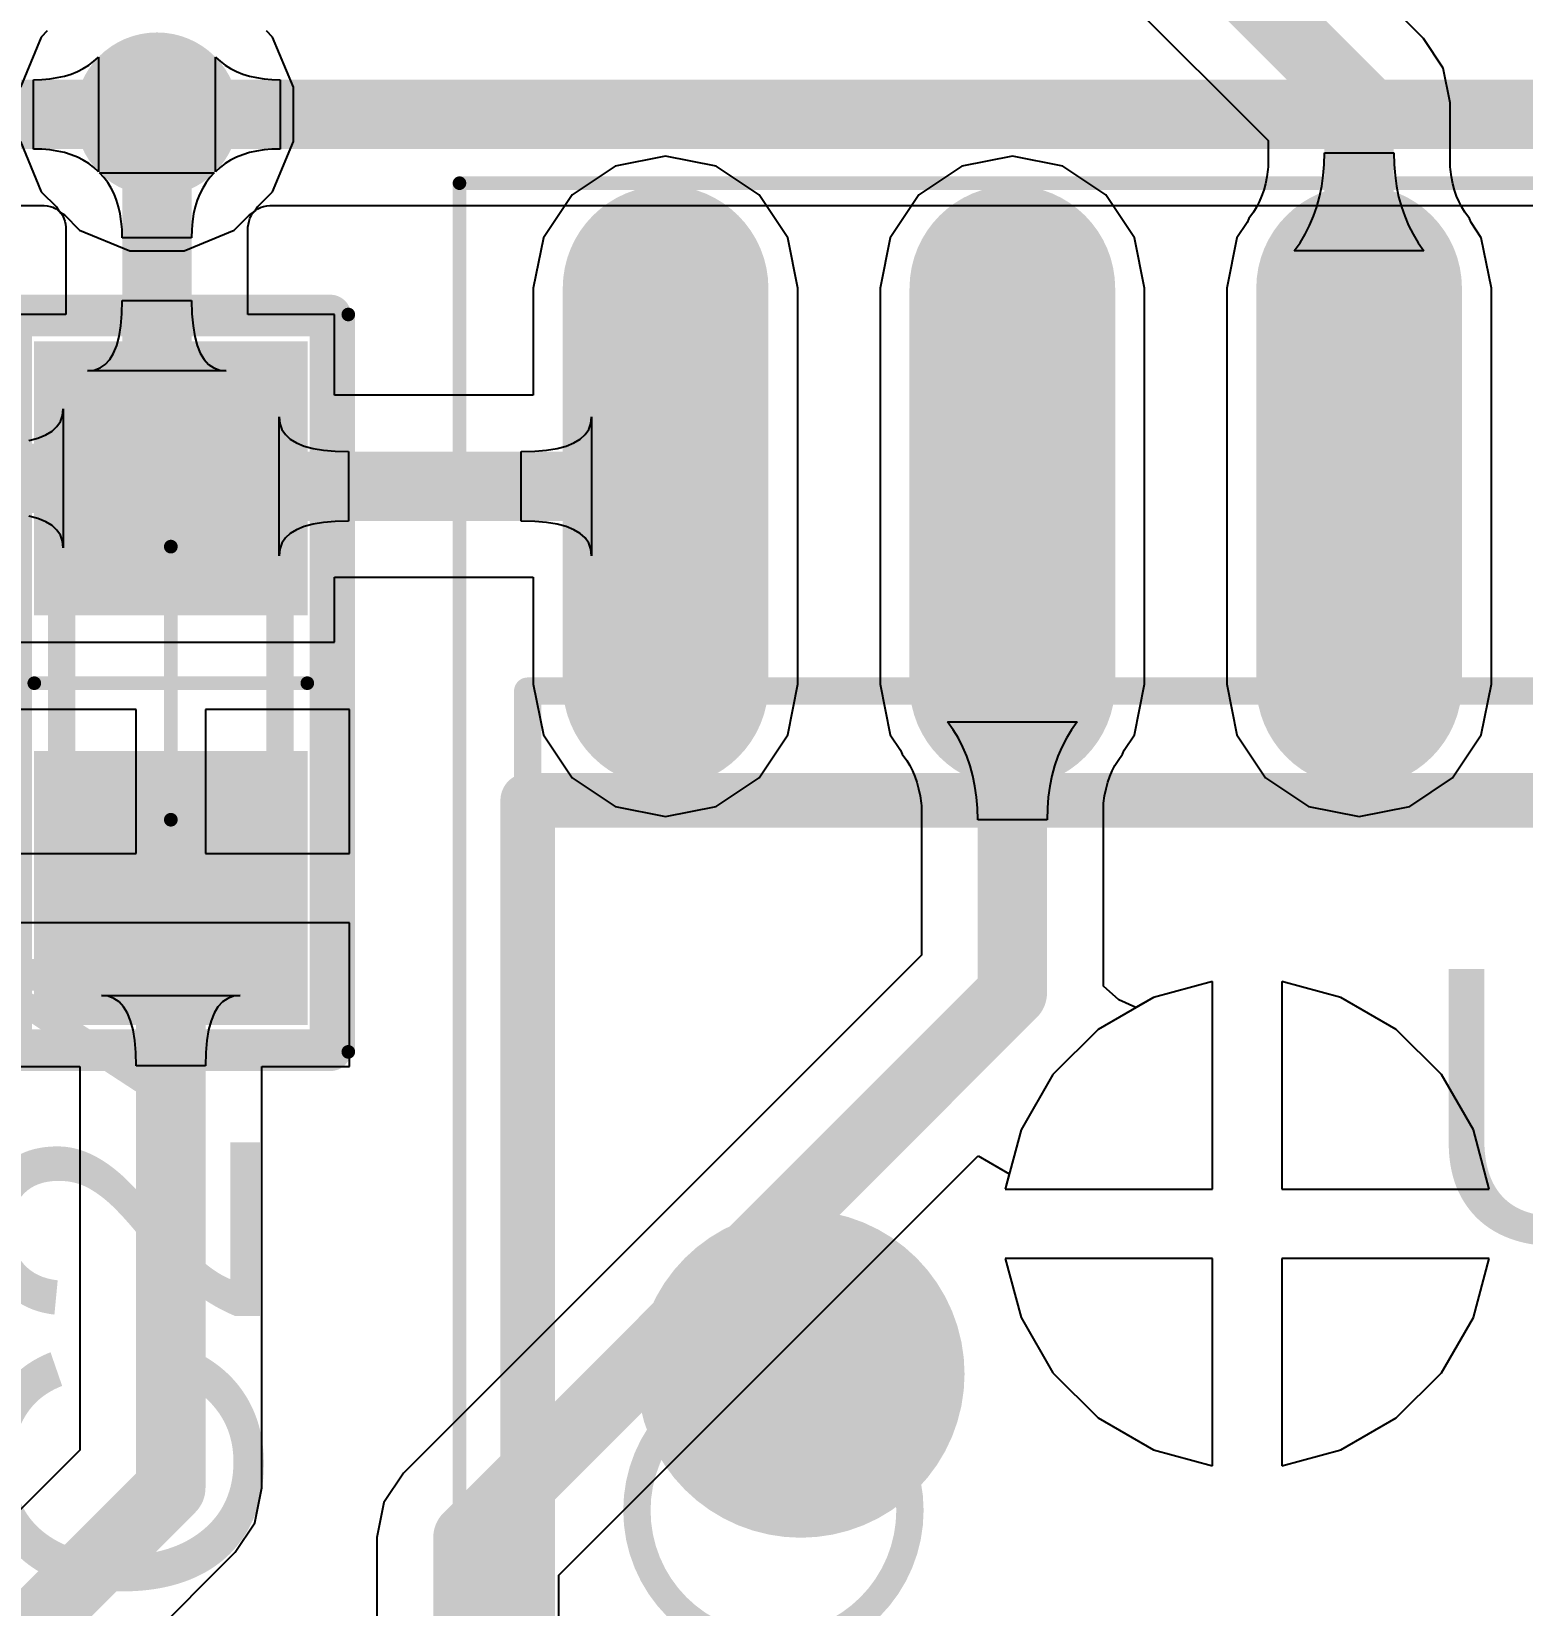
# Model space of a CAD drawing. Header units: inches. Extents: x 1.37 to 4.6, y 1.74 to 5.29.
# Drawn here: x 2.9546 to 3.1696, y 2.4253 to 2.6522 of the extents above; entities that cross this region are included whole.
import ezdxf

# ---------------------------------------------------------------- set-up
doc = ezdxf.new("R2010")
doc.units = ezdxf.units.IN
doc.header["$MEASUREMENT"] = 0
for name, color, linetype in [('BottomLayer', 5, 'Continuous'), ('Mechanical13', 56, 'Continuous'), ('Mechanical15', 56, 'Continuous'), ('TopLayer', 1, 'Continuous'), ('TopOverlay', 2, 'Continuous'), ('TopPaste', 8, 'Continuous'), ('TopSolder', 216, 'Continuous'), ('ViaHoleLayer', 16, 'Continuous')]:
    doc.layers.add(name, color=color, linetype=linetype)
doc.styles.add('Arial', font='', dxfattribs={"height": 0.2})
doc.styles.get('Arial').set_extended_font_data('Arial')

# ---------------------------------------------------------------- blocks, each defined once
blk = doc.blocks.new('SOP_16_21')
at = {"layer": 'TopLayer'}
h = blk.add_hatch(color=1, dxfattribs=at)
edge = h.paths.add_edge_path()
edge.add_arc((0.13484, 0.175), 0.01083, 270, 450)
edge.add_line((0.13484, 0.18583), (0.07776, 0.18583))
edge.add_arc((0.07776, 0.175), 0.01083, 90, 270)
edge.add_line((0.07776, 0.16417), (0.13484, 0.16417))
h = blk.add_hatch(color=1, dxfattribs=at)
edge = h.paths.add_edge_path()
edge.add_arc((0.13484, 0.125), 0.01083, 270, 450)
edge.add_line((0.13484, 0.13583), (0.07776, 0.13583))
edge.add_arc((0.07776, 0.125), 0.01083, 90, 270)
edge.add_line((0.07776, 0.11417), (0.13484, 0.11417))
h = blk.add_hatch(color=1, dxfattribs=at)
edge = h.paths.add_edge_path()
edge.add_arc((0.13484, 0.075), 0.01083, 270, 450)
edge.add_line((0.13484, 0.08583), (0.07776, 0.08583))
edge.add_arc((0.07776, 0.075), 0.01083, 90, 270)
edge.add_line((0.07776, 0.06417), (0.13484, 0.06417))
at = {"layer": 'TopPaste'}
h = blk.add_hatch(color=8, dxfattribs=at)
edge = h.paths.add_edge_path()
edge.add_arc((0.13484, 0.175), 0.01083, 270, 450)
edge.add_line((0.13484, 0.18583), (0.07776, 0.18583))
edge.add_arc((0.07776, 0.175), 0.01083, 90, 270)
edge.add_line((0.07776, 0.16417), (0.13484, 0.16417))
h = blk.add_hatch(color=8, dxfattribs=at)
edge = h.paths.add_edge_path()
edge.add_arc((0.13484, 0.125), 0.01083, 270, 450)
edge.add_line((0.13484, 0.13583), (0.07776, 0.13583))
edge.add_arc((0.07776, 0.125), 0.01083, 90, 270)
edge.add_line((0.07776, 0.11417), (0.13484, 0.11417))
h = blk.add_hatch(color=8, dxfattribs=at)
edge = h.paths.add_edge_path()
edge.add_arc((0.13484, 0.075), 0.01083, 270, 450)
edge.add_line((0.13484, 0.08583), (0.07776, 0.08583))
edge.add_arc((0.07776, 0.075), 0.01083, 90, 270)
edge.add_line((0.07776, 0.06417), (0.13484, 0.06417))
at = {"layer": 'TopSolder'}
h = blk.add_hatch(color=216, dxfattribs=at)
edge = h.paths.add_edge_path()
edge.add_arc((0.13484, 0.175), 0.01483, 270, 450)
edge.add_line((0.13484, 0.18983), (0.07776, 0.18983))
edge.add_arc((0.07776, 0.175), 0.01483, 90, 270)
edge.add_line((0.07776, 0.16017), (0.13484, 0.16017))
h = blk.add_hatch(color=216, dxfattribs=at)
edge = h.paths.add_edge_path()
edge.add_arc((0.13484, 0.125), 0.01483, 270, 450)
edge.add_line((0.13484, 0.13983), (0.07776, 0.13983))
edge.add_arc((0.07776, 0.125), 0.01483, 90, 270)
edge.add_line((0.07776, 0.11017), (0.13484, 0.11017))
h = blk.add_hatch(color=216, dxfattribs=at)
edge = h.paths.add_edge_path()
edge.add_arc((0.13484, 0.075), 0.01483, 270, 450)
edge.add_line((0.13484, 0.08983), (0.07776, 0.08983))
edge.add_arc((0.07776, 0.075), 0.01483, 90, 270)
edge.add_line((0.07776, 0.06017), (0.13484, 0.06017))
at = {"layer": 'Mechanical13', "const_width": 0.00394}
for points in [[(-0.07677, 0.19488), (0.07677, 0.19488)], [(0.07677, 0.19488), (0.07677, -0.19488)]]:
    blk.add_lwpolyline(points, dxfattribs=at)
at = {"layer": 'Mechanical13'}
for points, const_width in [([(0.07579, 0.19488, 1), (0.07776, 0.19488, 1)], 0.00197), ([(0.07579, 0.19488, 1), (0.07776, 0.19488, 1)], 0.00197), ([(-0.02165, 0.15945, 1), (-0.06102, 0.15945, 1)], 0.00394), ([(-0.02264, 0.15945, 1), (-0.02067, 0.15945, 1)], 0.00197)]:
    blk.add_lwpolyline(points, format="xyb", close=True, dxfattribs=dict(at, const_width=const_width))
at = {"layer": 'Mechanical15', "const_width": 0.00197}
for points in [[(-0.15, 0.20472), (0.15, 0.20472)], [(0.15, 0.20472), (0.15, -0.20472)]]:
    blk.add_lwpolyline(points, dxfattribs=at)
at = {"layer": 'Mechanical15', "const_width": 0.000984}
blk.add_lwpolyline([(0.14951, 0.20472, 1), (0.15049, 0.20472, 1)], format="xyb", close=True, dxfattribs=at)
blk.add_lwpolyline([(0.14951, 0.20472, 1), (0.15049, 0.20472, 1)], format="xyb", close=True, dxfattribs=at)
at = {"layer": 'TopOverlay', "const_width": 0.00787}
for points in [[(-0.06102, 0.19488), (0.06102, 0.19488)], [(0.06102, 0.19488), (0.06102, -0.19488)]]:
    blk.add_lwpolyline(points, dxfattribs=at)
at = {"layer": 'TopOverlay'}
for points, const_width in [([(0.05906, 0.19488, 1), (0.06299, 0.19488, 1)], 0.00394), ([(0.05906, 0.19488, 1), (0.06299, 0.19488, 1)], 0.00394), ([(-0.00984, 0.15551, 1), (-0.03346, 0.15551, 1)], 0.02362), ([(-0.03937, 0.15551, 1), (-0.02756, 0.15551, 1)], 0.01181), ([(-0.01575, 0.15551, 1), (-0.00394, 0.15551, 1)], 0.01181)]:
    blk.add_lwpolyline(points, format="xyb", close=True, dxfattribs=dict(at, const_width=const_width))
blk = doc.blocks.new('CAP_0603_164')
at = {"layer": 'TopLayer'}
for points in [[(-0.04728, 0.01875), (-0.01578, 0.01875), (-0.01578, -0.01275), (-0.04728, -0.01275)], [(0.01178, 0.01875), (0.04328, 0.01875), (0.04328, -0.01275), (0.01178, -0.01275)]]:
    blk.add_hatch(color=1, dxfattribs=at).paths.add_polyline_path(points)
at = {"layer": 'TopPaste'}
for points in [[(-0.04728, 0.01875), (-0.01578, 0.01875), (-0.01578, -0.01275), (-0.04728, -0.01275)], [(0.01178, 0.01875), (0.04328, 0.01875), (0.04328, -0.01275), (0.01178, -0.01275)]]:
    blk.add_hatch(color=8, dxfattribs=at).paths.add_polyline_path(points)
at = {"layer": 'TopSolder'}
for points in [[(-0.05128, 0.02275), (-0.01178, 0.02275), (-0.01178, -0.01675), (-0.05128, -0.01675)], [(0.00778, 0.02275), (0.04728, 0.02275), (0.04728, -0.01675), (0.00778, -0.01675)]]:
    blk.add_hatch(color=216, dxfattribs=at).paths.add_polyline_path(points)
at = {"layer": 'Mechanical13', "const_width": 0.00394}
for points in [[(-0.0335, 0.01875), (0.0295, 0.01875)], [(-0.0335, 0.01875), (-0.0335, -0.01275)], [(0.0295, 0.01875), (0.0295, -0.01275)], [(-0.0335, -0.01275), (0.0295, -0.01275)]]:
    blk.add_lwpolyline(points, dxfattribs=at)
at = {"layer": 'Mechanical13', "const_width": 0.00197}
for points in [[(-0.03448, 0.01875, 1), (-0.03251, 0.01875, 1)], [(-0.03448, 0.01875, 1), (-0.03251, 0.01875, 1)], [(0.02851, 0.01875, 1), (0.03048, 0.01875, 1)], [(0.02851, 0.01875, 1), (0.03048, 0.01875, 1)], [(-0.03448, -0.01275, 1), (-0.03251, -0.01275, 1)], [(-0.03448, -0.01275, 1), (-0.03251, -0.01275, 1)], [(0.02851, -0.01275, 1), (0.03048, -0.01275, 1)], [(0.02851, -0.01275, 1), (0.03048, -0.01275, 1)]]:
    blk.add_lwpolyline(points, format="xyb", close=True, dxfattribs=at)
at = {"layer": 'Mechanical15', "const_width": 0.00197}
for points in [[(-0.05515, 0.02859), (0.05115, 0.02859)], [(-0.05515, 0.02859), (-0.05515, -0.02259)], [(0.05115, 0.02859), (0.05115, -0.02259)], [(-0.002, 0.02269), (-0.002, -0.01668)], [(-0.02168, 0.003), (0.01768, 0.003)], [(-0.05515, -0.02259), (0.05115, -0.02259)]]:
    blk.add_lwpolyline(points, dxfattribs=at)
at = {"layer": 'Mechanical15', "const_width": 0.000984}
for points in [[(-0.05564, 0.02859, 1), (-0.05466, 0.02859, 1)], [(-0.05564, 0.02859, 1), (-0.05466, 0.02859, 1)], [(0.05066, 0.02859, 1), (0.05164, 0.02859, 1)], [(0.05066, 0.02859, 1), (0.05164, 0.02859, 1)], [(-0.00249, 0.02269, 1), (-0.00151, 0.02269, 1)], [(-0.02218, 0.003, 1), (-0.02119, 0.003, 1)], [(0.01719, 0.003, 1), (0.01818, 0.003, 1)], [(-0.00249, -0.01668, 1), (-0.00151, -0.01668, 1)], [(-0.05564, -0.02259, 1), (-0.05466, -0.02259, 1)], [(-0.05564, -0.02259, 1), (-0.05466, -0.02259, 1)], [(0.05066, -0.02259, 1), (0.05164, -0.02259, 1)], [(0.05066, -0.02259, 1), (0.05164, -0.02259, 1)]]:
    blk.add_lwpolyline(points, format="xyb", close=True, dxfattribs=at)
at = {"layer": 'TopOverlay', "const_width": 0.006}
for points in [[(-0.05492, 0.026), (-0.048, 0.026)], [(-0.05492, 0.026), (-0.05492, -0.02)], [(-0.048, 0.026), (0.051, 0.026)], [(0.051, 0.026), (0.051, -0.02)], [(-0.05492, -0.02), (0.051, -0.02)]]:
    blk.add_lwpolyline(points, dxfattribs=at)
at = {"layer": 'TopOverlay', "const_width": 0.003}
for points in [[(-0.05642, 0.026, 1), (-0.05342, 0.026, 1)], [(-0.05642, 0.026, 1), (-0.05342, 0.026, 1)], [(-0.0495, 0.026, 1), (-0.0465, 0.026, 1)], [(-0.0495, 0.026, 1), (-0.0465, 0.026, 1)], [(0.0495, 0.026, 1), (0.0525, 0.026, 1)], [(0.0495, 0.026, 1), (0.0525, 0.026, 1)], [(-0.05642, -0.02, 1), (-0.05342, -0.02, 1)], [(-0.05642, -0.02, 1), (-0.05342, -0.02, 1)], [(0.0495, -0.02, 1), (0.0525, -0.02, 1)], [(0.0495, -0.02, 1), (0.0525, -0.02, 1)]]:
    blk.add_lwpolyline(points, format="xyb", close=True, dxfattribs=at)

msp = doc.modelspace()

# ---------------------------------------------------------------- hatches: boundary and pattern name
at = {"layer": 'BottomLayer'}
h = msp.add_hatch(color=5, dxfattribs=at)
edge = h.paths.add_edge_path()
edge.add_arc((2.97272, 2.64023), 0.01181, 0, 360)
at = {"layer": 'TopLayer'}
h = msp.add_hatch(color=1, dxfattribs=at)
edge = h.paths.add_edge_path()
edge.add_arc((2.97272, 2.64023), 0.01181, 0, 360)
at = {"layer": 'ViaHoleLayer'}
h = msp.add_hatch(color=16, dxfattribs=at)
edge = h.paths.add_edge_path()
edge.add_arc((2.97272, 2.64023), 0.00591, 0, 360)

# ---------------------------------------------------------------- linework, layer by layer
at = {"layer": 'BottomLayer'}
for p, q in [((2.96361, 2.64788), (2.96428, 2.6485)), ((2.96428, 2.6485), (2.96428, 2.63196)), ((2.98115, 2.63196), (2.98115, 2.6485)), ((2.98115, 2.6485), (2.98182, 2.64788)), ((2.95938, 2.64575), (2.96034, 2.64605)), ((2.96034, 2.64605), (2.96125, 2.64641)), ((2.96125, 2.64641), (2.96209, 2.64683)), ((2.96209, 2.64683), (2.96288, 2.64732)), ((2.96288, 2.64732), (2.96361, 2.64788)), ((2.98182, 2.64788), (2.98255, 2.64732)), ((2.98255, 2.64732), (2.98334, 2.64683)), ((2.98334, 2.64683), (2.98418, 2.64641)), ((2.98418, 2.64641), (2.98509, 2.64605)), ((2.98509, 2.64605), (2.98605, 2.64575)), ((2.95493, 2.64523), (2.95613, 2.64526)), ((2.95493, 2.63523), (2.95493, 2.64523)), ((2.95613, 2.64526), (2.95727, 2.64536)), ((2.95727, 2.64536), (2.95835, 2.64553)), ((2.95835, 2.64553), (2.95938, 2.64575)), ((2.98605, 2.64575), (2.98708, 2.64553)), ((2.98708, 2.64553), (2.98816, 2.64536)), ((2.98816, 2.64536), (2.9893, 2.64526)), ((2.9893, 2.64526), (2.9905, 2.64523)), ((2.9905, 2.64523), (2.9905, 2.63523)), ((2.95613, 2.6352), (2.95493, 2.63523)), ((2.95727, 2.6351), (2.95613, 2.6352)), ((2.95835, 2.63494), (2.95727, 2.6351)), ((2.95938, 2.63471), (2.95835, 2.63494)), ((2.96034, 2.63441), (2.95938, 2.63471)), ((2.98605, 2.63471), (2.98509, 2.63441)), ((2.98708, 2.63494), (2.98605, 2.63471)), ((2.98816, 2.6351), (2.98708, 2.63494)), ((2.9893, 2.6352), (2.98816, 2.6351)), ((2.9905, 2.63523), (2.9893, 2.6352)), ((2.96125, 2.63406), (2.96034, 2.63441)), ((2.96209, 2.63363), (2.96125, 2.63406)), ((2.96288, 2.63314), (2.96209, 2.63363)), ((2.96361, 2.63258), (2.96288, 2.63314)), ((2.96428, 2.63196), (2.96361, 2.63258)), ((2.98182, 2.63258), (2.98115, 2.63196)), ((2.98255, 2.63314), (2.98182, 2.63258)), ((2.98334, 2.63363), (2.98255, 2.63314)), ((2.98418, 2.63406), (2.98334, 2.63363)), ((2.98509, 2.63441), (2.98418, 2.63406)), ((2.43898, 2.62711), (2.95645, 2.62711)), ((2.95645, 2.62711), (2.95688, 2.62704)), ((2.95688, 2.62704), (2.95733, 2.62694)), ((2.95733, 2.62694), (2.95769, 2.62683)), ((2.95769, 2.62683), (2.95796, 2.62672)), ((2.95796, 2.62672), (2.95817, 2.62662)), ((2.95817, 2.62662), (2.95832, 2.62652)), ((2.95832, 2.62652), (2.95844, 2.62643)), ((2.95844, 2.62643), (2.95882, 2.62607)), ((2.95882, 2.62607), (2.95937, 2.62574)), ((2.95937, 2.62574), (2.96156, 2.62354)), ((2.98387, 2.62354), (2.98606, 2.62574)), ((2.98606, 2.62574), (2.98661, 2.62607)), ((2.98661, 2.62607), (2.98699, 2.62643)), ((2.98699, 2.62643), (2.98711, 2.62652)), ((2.98711, 2.62652), (2.98727, 2.62662)), ((2.98727, 2.62662), (2.98747, 2.62672)), ((2.98747, 2.62672), (2.98775, 2.62683)), ((2.98775, 2.62683), (2.9881, 2.62694)), ((2.9881, 2.62694), (2.98855, 2.62704)), ((2.98855, 2.62704), (2.98898, 2.62711)), ((2.98898, 2.62711), (3.52645, 2.62711)), ((2.96156, 2.62354), (2.9688, 2.62055)), ((2.97663, 2.62055), (2.98387, 2.62354)), ((2.9688, 2.62055), (2.97663, 2.62055)), ((3.12492, 2.51521), (3.11641, 2.51293)), ((3.12492, 2.48531), (3.12492, 2.51521)), ((3.14343, 2.51293), (3.13492, 2.51521)), ((3.13492, 2.51521), (3.13492, 2.48531)), ((3.11641, 2.51293), (3.10843, 2.50832)), ((3.15141, 2.50832), (3.14343, 2.51293)), ((3.10843, 2.50832), (3.10191, 2.5018)), ((3.15793, 2.5018), (3.15141, 2.50832)), ((3.10191, 2.5018), (3.09731, 2.49382)), ((3.16254, 2.49382), (3.15793, 2.5018)), ((3.09731, 2.49382), (3.09503, 2.48531)), ((3.16482, 2.48531), (3.16254, 2.49382)), ((3.09503, 2.48531), (3.12492, 2.48531)), ((3.13492, 2.48531), (3.16482, 2.48531)), ((3.12492, 2.47531), (3.09503, 2.47531)), ((3.09503, 2.47531), (3.09731, 2.4668)), ((3.12492, 2.44542), (3.12492, 2.47531)), ((3.16482, 2.47531), (3.13492, 2.47531)), ((3.13492, 2.47531), (3.13492, 2.44542)), ((3.16254, 2.4668), (3.16482, 2.47531)), ((3.09731, 2.4668), (3.10191, 2.45882)), ((3.15793, 2.45882), (3.16254, 2.4668)), ((3.10191, 2.45882), (3.10843, 2.45231)), ((3.15141, 2.45231), (3.15793, 2.45882)), ((3.10843, 2.45231), (3.11641, 2.4477)), ((3.14343, 2.4477), (3.15141, 2.45231)), ((3.11641, 2.4477), (3.12492, 2.44542)), ((3.13492, 2.44542), (3.14343, 2.4477))]:
    msp.add_line(p, q, dxfattribs=at)
at = {"layer": 'BottomLayer', "const_width": 0.01}
for points in [[(2.42272, 2.64023), (2.97272, 2.64023)], [(2.97272, 2.64023), (3.54272, 2.64023)]]:
    msp.add_lwpolyline(points, dxfattribs=at)
at = {"layer": 'BottomLayer', "const_width": 0.005}
msp.add_lwpolyline([(2.97022, 2.64023, 1), (2.97522, 2.64023, 1)], format="xyb", close=True, dxfattribs=at)
msp.add_lwpolyline([(2.97022, 2.64023, 1), (2.97522, 2.64023, 1)], format="xyb", close=True, dxfattribs=at)
at = {"layer": 'TopLayer'}
for p, q in [((3.15534, 2.65117), (3.12723, 2.67928)), ((3.11251, 2.65687), (3.13294, 2.63645)), ((2.95603, 2.65138), (2.95303, 2.64415)), ((2.9569, 2.65225), (2.95603, 2.65138)), ((2.9894, 2.65138), (2.98853, 2.65225)), ((2.9924, 2.64415), (2.9894, 2.65138)), ((3.15819, 2.64691), (3.15534, 2.65117)), ((3.15919, 2.64188), (3.15819, 2.64691)), ((2.9924, 2.63632), (2.9924, 2.64415)), ((3.15919, 2.63267), (3.15919, 2.64188)), ((2.95303, 2.63632), (2.95603, 2.62908)), ((2.9894, 2.62908), (2.9924, 2.63632)), ((3.13294, 2.63645), (3.13294, 2.63267)), ((3.14102, 2.63301), (3.14106, 2.63467)), ((3.14106, 2.63467), (3.15106, 2.63467)), ((3.15106, 2.63467), (3.15111, 2.63301)), ((3.03877, 2.63277), (3.03258, 2.62864)), ((3.04606, 2.63422), (3.03877, 2.63277)), ((3.05336, 2.63277), (3.04606, 2.63422)), ((3.05954, 2.62864), (3.05336, 2.63277)), ((3.08877, 2.63277), (3.08258, 2.62864)), ((3.09606, 2.63422), (3.08877, 2.63277)), ((3.10336, 2.63277), (3.09606, 2.63422)), ((3.10954, 2.62864), (3.10336, 2.63277)), ((3.1329, 2.63229), (3.13275, 2.63122)), ((3.13294, 2.63267), (3.1329, 2.63229)), ((3.14089, 2.63141), (3.14102, 2.63301)), ((3.15111, 2.63301), (3.15124, 2.63141)), ((3.15922, 2.63229), (3.15919, 2.63267)), ((3.15937, 2.63122), (3.15922, 2.63229)), ((2.96507, 2.63113), (2.96445, 2.6318)), ((2.96445, 2.6318), (2.98098, 2.6318)), ((2.96562, 2.6304), (2.96507, 2.63113)), ((2.96611, 2.62961), (2.96562, 2.6304)), ((2.97981, 2.6304), (2.97932, 2.62961)), ((2.98036, 2.63113), (2.97981, 2.6304)), ((2.98098, 2.6318), (2.98036, 2.63113)), ((3.13255, 2.63022), (3.1323, 2.62929)), ((3.13275, 2.63122), (3.13255, 2.63022)), ((3.14067, 2.62986), (3.14089, 2.63141)), ((3.15124, 2.63141), (3.15145, 2.62986)), ((3.15957, 2.63022), (3.15937, 2.63122)), ((3.15983, 2.62929), (3.15957, 2.63022)), ((2.95603, 2.62908), (2.95823, 2.62688)), ((2.96654, 2.62876), (2.96611, 2.62961)), ((2.9669, 2.62786), (2.96654, 2.62876)), ((2.96719, 2.62689), (2.9669, 2.62786)), ((2.97853, 2.62786), (2.97824, 2.62689)), ((2.97889, 2.62876), (2.97853, 2.62786)), ((2.97932, 2.62961), (2.97889, 2.62876)), ((2.9872, 2.62688), (2.9894, 2.62908)), ((3.03258, 2.62864), (3.02845, 2.62245)), ((3.06368, 2.62245), (3.05954, 2.62864)), ((3.08258, 2.62864), (3.07845, 2.62245)), ((3.11368, 2.62245), (3.10954, 2.62864)), ((3.132, 2.62843), (3.13165, 2.62762)), ((3.1323, 2.62929), (3.132, 2.62843)), ((3.13997, 2.62692), (3.14037, 2.62836)), ((3.14037, 2.62836), (3.14067, 2.62986)), ((3.15145, 2.62986), (3.15176, 2.62836)), ((3.15176, 2.62836), (3.15215, 2.62692)), ((3.16012, 2.62843), (3.15983, 2.62929)), ((3.16047, 2.62762), (3.16012, 2.62843)), ((2.95823, 2.62688), (2.95856, 2.62634)), ((2.95856, 2.62634), (2.95892, 2.62595)), ((2.95892, 2.62595), (2.95901, 2.62583)), ((2.95901, 2.62583), (2.9591, 2.62568)), ((2.9591, 2.62568), (2.95921, 2.62548)), ((2.95921, 2.62548), (2.95931, 2.6252)), ((2.96742, 2.62587), (2.96719, 2.62689)), ((2.96758, 2.62479), (2.96742, 2.62587)), ((2.97801, 2.62587), (2.97785, 2.62479)), ((2.97824, 2.62689), (2.97801, 2.62587)), ((2.98612, 2.6252), (2.98622, 2.62548)), ((2.98622, 2.62548), (2.98633, 2.62568)), ((2.98633, 2.62568), (2.98642, 2.62583)), ((2.98642, 2.62583), (2.98651, 2.62595)), ((2.98651, 2.62595), (2.98687, 2.62634)), ((2.98687, 2.62634), (2.9872, 2.62688)), ((3.13083, 2.62614), (3.13017, 2.62521)), ((3.13126, 2.62686), (3.13083, 2.62614)), ((3.13165, 2.62762), (3.13126, 2.62686)), ((3.13893, 2.62421), (3.1395, 2.62554)), ((3.1395, 2.62554), (3.13997, 2.62692)), ((3.15215, 2.62692), (3.15263, 2.62554)), ((3.15263, 2.62554), (3.15319, 2.62421)), ((3.16086, 2.62686), (3.16047, 2.62762)), ((3.1613, 2.62614), (3.16086, 2.62686)), ((3.16196, 2.62521), (3.1613, 2.62614)), ((2.95931, 2.6252), (2.95942, 2.62484)), ((2.95942, 2.62484), (2.95952, 2.62439)), ((2.95952, 2.62439), (2.95959, 2.62397)), ((2.95959, 2.62397), (2.95959, 2.61138)), ((2.96768, 2.62364), (2.96758, 2.62479)), ((2.96772, 2.62244), (2.96768, 2.62364)), ((2.97775, 2.62364), (2.97772, 2.62244)), ((2.97785, 2.62479), (2.97775, 2.62364)), ((2.98584, 2.62397), (2.98591, 2.62439)), ((2.98584, 2.61138), (2.98584, 2.62397)), ((2.98591, 2.62439), (2.98601, 2.62484)), ((2.98601, 2.62484), (2.98612, 2.6252)), ((3.12992, 2.62466), (3.12845, 2.62245)), ((3.13017, 2.62521), (3.12992, 2.62466)), ((3.13828, 2.62294), (3.13893, 2.62421)), ((3.15319, 2.62421), (3.15385, 2.62294)), ((3.1622, 2.62466), (3.16196, 2.62521)), ((3.16368, 2.62245), (3.1622, 2.62466)), ((2.97772, 2.62244), (2.96772, 2.62244)), ((3.02845, 2.62245), (3.02699, 2.61516)), ((3.06513, 2.61516), (3.06368, 2.62245)), ((3.07845, 2.62245), (3.07699, 2.61516)), ((3.11513, 2.61516), (3.11368, 2.62245)), ((3.12845, 2.62245), (3.12699, 2.61516)), ((3.13671, 2.62056), (3.13754, 2.62172)), ((3.13754, 2.62172), (3.13828, 2.62294)), ((3.15385, 2.62294), (3.15459, 2.62172)), ((3.15459, 2.62172), (3.15541, 2.62056)), ((3.16513, 2.61516), (3.16368, 2.62245)), ((3.15541, 2.62056), (3.13671, 2.62056)), ((3.02699, 2.61516), (3.02699, 2.59974)), ((3.06513, 2.55807), (3.06513, 2.61516)), ((3.07699, 2.61516), (3.07699, 2.55807)), ((3.11513, 2.55807), (3.11513, 2.61516)), ((3.12699, 2.61516), (3.12699, 2.55807)), ((3.16513, 2.55807), (3.16513, 2.61516)), ((2.96767, 2.61146), (2.96772, 2.61339)), ((2.96772, 2.61339), (2.97772, 2.61339)), ((2.97772, 2.61339), (2.97777, 2.61146)), ((2.95959, 2.61138), (2.95109, 2.61138)), ((2.96727, 2.60823), (2.96752, 2.60974)), ((2.96752, 2.60974), (2.96767, 2.61146)), ((2.97777, 2.61146), (2.97792, 2.60974)), ((2.97792, 2.60974), (2.97817, 2.60823)), ((2.99834, 2.61138), (2.98584, 2.61138)), ((2.99834, 2.59974), (2.99834, 2.61138)), ((2.96692, 2.60691), (2.96727, 2.60823)), ((2.97817, 2.60823), (2.97852, 2.60691)), ((2.96592, 2.60489), (2.96647, 2.6058)), ((2.96647, 2.6058), (2.96692, 2.60691)), ((2.97852, 2.60691), (2.97897, 2.6058)), ((2.97897, 2.6058), (2.97952, 2.60489)), ((2.96272, 2.60327), (2.96367, 2.60337)), ((2.98272, 2.60327), (2.96272, 2.60327)), ((2.96367, 2.60337), (2.96452, 2.60367)), ((2.96452, 2.60367), (2.96527, 2.60418)), ((2.96527, 2.60418), (2.96592, 2.60489)), ((2.97952, 2.60489), (2.98017, 2.60418)), ((2.98017, 2.60418), (2.98092, 2.60367)), ((2.98092, 2.60367), (2.98177, 2.60337)), ((2.98177, 2.60337), (2.98272, 2.60327)), ((3.02699, 2.59974), (2.99834, 2.59974)), ((2.9583, 2.59521), (2.9588, 2.59596)), ((2.9588, 2.59596), (2.95911, 2.59681)), ((2.95911, 2.59681), (2.95921, 2.59776)), ((2.95921, 2.59776), (2.95921, 2.57776)), ((2.99034, 2.57661), (2.99034, 2.59661)), ((2.99034, 2.59661), (2.99044, 2.59566)), ((3.03528, 2.59566), (3.03538, 2.59661)), ((3.03538, 2.59661), (3.03538, 2.57661)), ((2.95556, 2.59356), (2.95668, 2.59401)), ((2.95668, 2.59401), (2.95759, 2.59456)), ((2.95759, 2.59456), (2.9583, 2.59521)), ((2.99044, 2.59566), (2.99074, 2.59481)), ((2.99074, 2.59481), (2.99124, 2.59406)), ((2.99124, 2.59406), (2.99194, 2.59341)), ((3.03376, 2.59341), (3.03447, 2.59406)), ((3.03447, 2.59406), (3.03498, 2.59481)), ((3.03498, 2.59481), (3.03528, 2.59566)), ((2.95425, 2.59321), (2.95556, 2.59356)), ((2.99194, 2.59341), (2.99284, 2.59286)), ((2.99284, 2.59286), (2.99394, 2.59241)), ((2.99394, 2.59241), (2.99524, 2.59206)), ((2.99524, 2.59206), (2.99674, 2.59181)), ((2.99674, 2.59181), (2.99844, 2.59166)), ((2.99844, 2.59166), (3.00034, 2.59161)), ((3.00034, 2.59161), (3.00034, 2.58161)), ((3.02526, 2.59161), (3.02719, 2.59166)), ((3.02526, 2.58161), (3.02526, 2.59161)), ((3.02719, 2.59166), (3.02891, 2.59181)), ((3.02891, 2.59181), (3.03042, 2.59206)), ((3.03042, 2.59206), (3.03174, 2.59241)), ((3.03174, 2.59241), (3.03285, 2.59286)), ((3.03285, 2.59286), (3.03376, 2.59341)), ((2.95556, 2.58196), (2.95425, 2.58231)), ((2.95668, 2.58151), (2.95556, 2.58196)), ((2.95759, 2.58096), (2.95668, 2.58151)), ((2.9583, 2.58031), (2.95759, 2.58096)), ((2.9588, 2.57956), (2.9583, 2.58031)), ((2.99284, 2.58036), (2.99194, 2.57981)), ((2.99394, 2.58081), (2.99284, 2.58036)), ((2.99524, 2.58116), (2.99394, 2.58081)), ((2.99674, 2.58141), (2.99524, 2.58116)), ((2.99844, 2.58156), (2.99674, 2.58141)), ((3.00034, 2.58161), (2.99844, 2.58156)), ((3.02719, 2.58156), (3.02526, 2.58161)), ((3.02891, 2.58141), (3.02719, 2.58156)), ((3.03042, 2.58116), (3.02891, 2.58141)), ((3.03174, 2.58081), (3.03042, 2.58116)), ((3.03285, 2.58036), (3.03174, 2.58081)), ((3.03376, 2.57981), (3.03285, 2.58036)), ((2.95911, 2.57871), (2.9588, 2.57956)), ((2.95921, 2.57776), (2.95911, 2.57871)), ((2.99074, 2.57841), (2.99044, 2.57756)), ((2.99124, 2.57916), (2.99074, 2.57841)), ((2.99194, 2.57981), (2.99124, 2.57916)), ((3.03447, 2.57916), (3.03376, 2.57981)), ((3.03498, 2.57841), (3.03447, 2.57916)), ((3.03528, 2.57756), (3.03498, 2.57841)), ((2.99044, 2.57756), (2.99034, 2.57661)), ((3.03538, 2.57661), (3.03528, 2.57756)), ((2.99834, 2.56414), (2.99834, 2.57349)), ((2.99834, 2.57349), (3.02699, 2.57349)), ((3.02699, 2.57349), (3.02699, 2.55807)), ((2.95109, 2.56414), (2.99834, 2.56414)), ((3.02699, 2.55807), (3.02845, 2.55077)), ((3.06368, 2.55077), (3.06513, 2.55807)), ((3.07699, 2.55807), (3.07845, 2.55077)), ((3.11368, 2.55077), (3.11513, 2.55807)), ((3.12699, 2.55807), (3.12845, 2.55077)), ((3.16368, 2.55077), (3.16513, 2.55807)), ((2.96972, 2.55445), (2.94897, 2.55445)), ((2.96972, 2.5337), (2.96972, 2.55445)), ((3.00046, 2.55445), (2.97972, 2.55445)), ((2.97972, 2.55445), (2.97972, 2.5337)), ((3.00046, 2.5337), (3.00046, 2.55445)), ((3.02845, 2.55077), (3.03258, 2.54459)), ((3.05954, 2.54459), (3.06368, 2.55077)), ((3.07845, 2.55077), (3.07992, 2.54856)), ((3.08754, 2.55151), (3.08671, 2.55267)), ((3.08671, 2.55267), (3.10541, 2.55267)), ((3.08828, 2.55029), (3.08754, 2.55151)), ((3.10459, 2.55151), (3.10385, 2.55029)), ((3.10541, 2.55267), (3.10459, 2.55151)), ((3.1122, 2.54856), (3.11368, 2.55077)), ((3.12845, 2.55077), (3.13258, 2.54459)), ((3.15954, 2.54459), (3.16368, 2.55077)), ((3.07992, 2.54856), (3.08017, 2.54802)), ((3.08893, 2.54902), (3.08828, 2.55029)), ((3.08949, 2.54769), (3.08893, 2.54902)), ((3.10319, 2.54902), (3.10263, 2.54769)), ((3.10385, 2.55029), (3.10319, 2.54902)), ((3.11196, 2.54802), (3.1122, 2.54856)), ((3.08017, 2.54802), (3.08083, 2.54709)), ((3.08083, 2.54709), (3.08127, 2.54637)), ((3.08127, 2.54637), (3.08166, 2.54561)), ((3.08997, 2.5463), (3.08949, 2.54769)), ((3.09037, 2.54487), (3.08997, 2.5463)), ((3.10215, 2.5463), (3.10176, 2.54487)), ((3.10263, 2.54769), (3.10215, 2.5463)), ((3.11047, 2.54561), (3.11086, 2.54637)), ((3.11086, 2.54637), (3.1113, 2.54709)), ((3.1113, 2.54709), (3.11196, 2.54802)), ((3.03258, 2.54459), (3.03877, 2.54045)), ((3.05336, 2.54045), (3.05954, 2.54459)), ((3.08166, 2.54561), (3.082, 2.5448)), ((3.082, 2.5448), (3.0823, 2.54394)), ((3.0823, 2.54394), (3.08255, 2.54301)), ((3.09067, 2.54337), (3.09037, 2.54487)), ((3.10176, 2.54487), (3.10145, 2.54337)), ((3.10957, 2.54301), (3.10983, 2.54394)), ((3.10983, 2.54394), (3.11012, 2.5448)), ((3.11012, 2.5448), (3.11047, 2.54561)), ((3.13258, 2.54459), (3.13877, 2.54045)), ((3.15336, 2.54045), (3.15954, 2.54459)), ((3.08255, 2.54301), (3.08275, 2.54201)), ((3.08275, 2.54201), (3.0829, 2.54094)), ((3.09089, 2.54182), (3.09067, 2.54337)), ((3.09102, 2.54021), (3.09089, 2.54182)), ((3.10124, 2.54182), (3.10111, 2.54021)), ((3.10145, 2.54337), (3.10124, 2.54182)), ((3.10922, 2.54094), (3.10937, 2.54201)), ((3.10937, 2.54201), (3.10957, 2.54301)), ((3.03877, 2.54045), (3.04606, 2.539)), ((3.04606, 2.539), (3.05336, 2.54045)), ((3.0829, 2.54094), (3.08294, 2.54056)), ((3.08294, 2.54056), (3.08294, 2.51902)), ((3.09106, 2.53855), (3.09102, 2.54021)), ((3.10111, 2.54021), (3.10106, 2.53855)), ((3.10919, 2.54056), (3.10922, 2.54094)), ((3.10919, 2.51453), (3.10919, 2.54056)), ((3.13877, 2.54045), (3.14606, 2.539)), ((3.14606, 2.539), (3.15336, 2.54045)), ((3.10106, 2.53855), (3.09106, 2.53855)), ((2.94897, 2.5337), (2.96972, 2.5337)), ((2.97972, 2.5337), (3.00046, 2.5337)), ((2.97472, 2.5237), (2.94897, 2.5237)), ((3.00046, 2.5237), (2.97472, 2.5237)), ((3.00046, 2.50296), (3.00046, 2.5237)), ((3.08294, 2.51902), (3.00828, 2.44436)), ((3.1114, 2.51258), (3.10919, 2.51453)), ((3.12492, 2.51521), (3.11641, 2.51293)), ((3.12492, 2.48531), (3.12492, 2.51521)), ((3.14343, 2.51293), (3.13492, 2.51521)), ((3.13492, 2.51521), (3.13492, 2.48531)), ((2.96567, 2.51309), (2.96472, 2.5132)), ((2.96472, 2.5132), (2.98472, 2.5132)), ((2.96652, 2.51279), (2.96567, 2.51309)), ((2.96727, 2.51229), (2.96652, 2.51279)), ((2.96792, 2.51158), (2.96727, 2.51229)), ((2.98217, 2.51229), (2.98152, 2.51158)), ((2.98292, 2.51279), (2.98217, 2.51229)), ((2.98377, 2.51309), (2.98292, 2.51279)), ((2.98472, 2.5132), (2.98377, 2.51309)), ((3.11386, 2.51146), (3.1114, 2.51258)), ((3.11641, 2.51293), (3.11386, 2.51146)), ((3.15141, 2.50832), (3.14343, 2.51293)), ((2.96847, 2.51067), (2.96792, 2.51158)), ((2.96892, 2.50955), (2.96847, 2.51067)), ((2.98097, 2.51067), (2.98052, 2.50955)), ((2.98152, 2.51158), (2.98097, 2.51067)), ((2.96927, 2.50824), (2.96892, 2.50955)), ((2.96952, 2.50672), (2.96927, 2.50824)), ((2.98017, 2.50824), (2.97992, 2.50672)), ((2.98052, 2.50955), (2.98017, 2.50824)), ((3.15793, 2.5018), (3.15141, 2.50832)), ((2.96967, 2.505), (2.96952, 2.50672)), ((2.97992, 2.50672), (2.97977, 2.505)), ((2.94897, 2.50296), (2.96159, 2.50296)), ((2.96159, 2.50296), (2.96159, 2.44767)), ((2.96972, 2.50308), (2.96967, 2.505)), ((2.97972, 2.50308), (2.96972, 2.50308)), ((2.97977, 2.505), (2.97972, 2.50308)), ((2.98784, 2.44223), (2.98784, 2.50296)), ((2.98784, 2.50296), (3.00046, 2.50296)), ((3.16254, 2.49382), (3.15793, 2.5018)), ((3.16482, 2.48531), (3.16254, 2.49382)), ((3.03068, 2.42964), (3.09113, 2.49008)), ((3.09113, 2.49008), (3.09561, 2.48749)), ((3.09561, 2.48749), (3.09503, 2.48531)), ((3.09503, 2.48531), (3.12492, 2.48531)), ((3.13492, 2.48531), (3.16482, 2.48531)), ((3.12492, 2.47531), (3.09503, 2.47531)), ((3.09503, 2.47531), (3.09731, 2.4668)), ((3.12492, 2.44542), (3.12492, 2.47531)), ((3.16482, 2.47531), (3.13492, 2.47531)), ((3.13492, 2.47531), (3.13492, 2.44542)), ((3.16254, 2.4668), (3.16482, 2.47531)), ((3.09731, 2.4668), (3.10191, 2.45882)), ((3.15793, 2.45882), (3.16254, 2.4668)), ((3.10191, 2.45882), (3.10843, 2.45231)), ((3.15141, 2.45231), (3.15793, 2.45882)), ((3.10843, 2.45231), (3.11641, 2.4477)), ((3.14343, 2.4477), (3.15141, 2.45231)), ((2.96159, 2.44767), (2.90106, 2.38714)), ((3.11641, 2.4477), (3.12492, 2.44542)), ((3.13492, 2.44542), (3.14343, 2.4477)), ((3.00828, 2.44436), (3.00543, 2.4401)), ((2.98684, 2.43721), (2.98784, 2.44223)), ((3.00543, 2.4401), (3.00443, 2.43507)), ((2.984, 2.43295), (2.98684, 2.43721)), ((3.00443, 2.43507), (3.00443, 2.2637)), ((2.95287, 2.40182), (2.984, 2.43295)), ((3.03068, 2.42079), (3.03068, 2.42964))]:
    msp.add_line(p, q, dxfattribs=at)
at = {"layer": 'TopLayer', "const_width": 0.01}
for points in [[(3.11795, 2.67), (3.14606, 2.64188)], [(3.14606, 2.58661), (3.14606, 2.64188)], [(2.97272, 2.58976), (2.97272, 2.63023)], [(2.97272, 2.58976), (2.97472, 2.58776)], [(2.94524, 2.58776), (2.97472, 2.58776)], [(2.97472, 2.58776), (2.97586, 2.58661)], [(2.97586, 2.58661), (3.04606, 2.58661)], [(3.09606, 2.51358), (3.09606, 2.58661)], [(2.97472, 2.44223), (2.97472, 2.5287)], [(3.01756, 2.43507), (3.09606, 2.51358)], [(2.9065, 2.37401), (2.97472, 2.44223)], [(3.01756, 2.245), (3.01756, 2.43507)]]:
    msp.add_lwpolyline(points, dxfattribs=at)
at = {"layer": 'TopLayer', "const_width": 0.005}
for points in [[(3.14356, 2.64188, 1), (3.14856, 2.64188, 1)], [(3.14356, 2.64188, 1), (3.14856, 2.64188, 1)], [(2.97022, 2.63023, 1), (2.97522, 2.63023, 1)], [(2.97022, 2.58976, 1), (2.97522, 2.58976, 1)], [(2.97022, 2.58976, 1), (2.97522, 2.58976, 1)], [(2.97222, 2.58776, 1), (2.97722, 2.58776, 1)], [(2.97222, 2.58776, 1), (2.97722, 2.58776, 1)], [(2.97222, 2.58776, 1), (2.97722, 2.58776, 1)], [(2.97336, 2.58661, 1), (2.97836, 2.58661, 1)], [(2.97336, 2.58661, 1), (2.97836, 2.58661, 1)], [(3.04356, 2.58661, 1), (3.04856, 2.58661, 1)], [(3.09356, 2.58661, 1), (3.09856, 2.58661, 1)], [(3.14356, 2.58661, 1), (3.14856, 2.58661, 1)], [(2.97222, 2.5287, 1), (2.97722, 2.5287, 1)], [(3.09356, 2.51358, 1), (3.09856, 2.51358, 1)], [(3.09356, 2.51358, 1), (3.09856, 2.51358, 1)], [(2.97222, 2.44223, 1), (2.97722, 2.44223, 1)], [(2.97222, 2.44223, 1), (2.97722, 2.44223, 1)], [(3.01506, 2.43507, 1), (3.02006, 2.43507, 1)], [(3.01506, 2.43507, 1), (3.02006, 2.43507, 1)]]:
    msp.add_lwpolyline(points, format="xyb", close=True, dxfattribs=at)

# ---------------------------------------------------------------- block references
at = {"rotation": 90}
for name, p in [('SOP_16_21', (3.22106, 2.48031)), ('CAP_0603_164', (2.97772, 2.56023))]:
    msp.add_blockref(name, p, dxfattribs=at)

# ---------------------------------------------------------------- texts
at = {"layer": 'TopOverlay', "style": 'Arial'}
msp.add_text('C24', height=0.03937, rotation=90, dxfattribs=at).set_placement((2.98758, 2.42451))
msp.add_text('U7', height=0.03937, dxfattribs=at).set_placement((3.15474, 2.47764))

doc.saveas('drawing.dxf')
